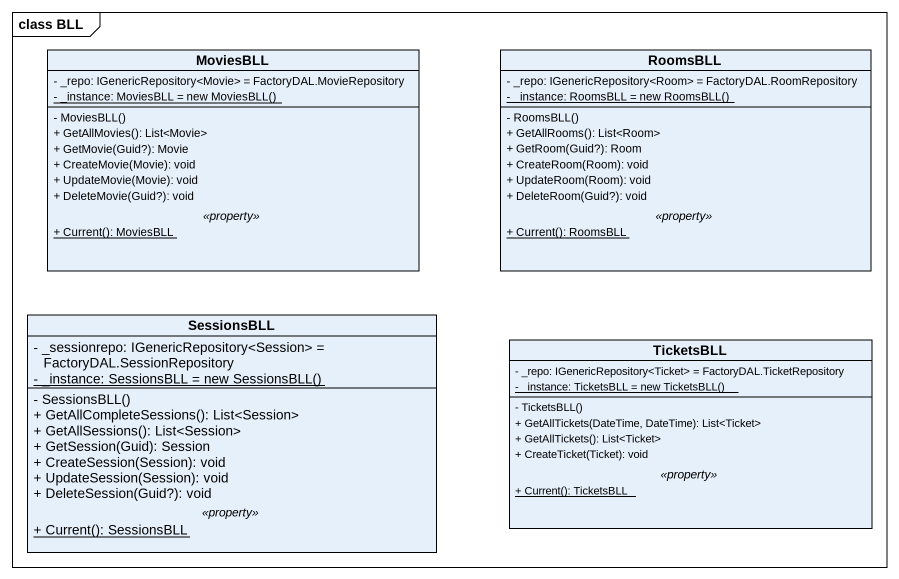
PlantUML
@startuml
mainframe class BLL
hide circle
hide empty members
skinparam classAttributeIconSize 0
class MoviesBLL {
  - _repo: IGenericRepository<Movie> = FactoryDAL.MovieRepository
  {static} {field} - _instance: MoviesBLL = new MoviesBLL()
  --
  - MoviesBLL()
  + GetAllMovies(): List<Movie>
  + GetMovie(Guid?): Movie
  + CreateMovie(Movie): void
  + UpdateMovie(Movie): void
  + DeleteMovie(Guid?): void
  .. <<property>> ..
  {static} + Current(): MoviesBLL
}
class RoomsBLL {
  - _repo: IGenericRepository<Room> = FactoryDAL.RoomRepository
  {static} {field} - _instance: RoomsBLL = new RoomsBLL()
  --
  - RoomsBLL()
  + GetAllRooms(): List<Room>
  + GetRoom(Guid?): Room
  + CreateRoom(Room): void
  + UpdateRoom(Room): void
  + DeleteRoom(Guid?): void
  .. <<property>> ..
  {static} + Current(): RoomsBLL
}
class SessionsBLL {
  - _sessionrepo: IGenericRepository<Session> = FactoryDAL.SessionRepository
  {static} {field} - _instance: SessionsBLL = new SessionsBLL()
  --
  - SessionsBLL()
  + GetAllCompleteSessions(): List<Session>
  + GetAllSessions(): List<Session>
  + GetSession(Guid): Session
  + CreateSession(Session): void
  + UpdateSession(Session): void
  + DeleteSession(Guid?): void
  .. <<property>> ..
  {static} + Current(): SessionsBLL
}
class TicketsBLL {
  - _repo: IGenericRepository<Ticket> = FactoryDAL.TicketRepository
  {static} {field} - _instance: TicketsBLL = new TicketsBLL()
  --
  - TicketsBLL()
  + GetAllTickets(DateTime, DateTime): List<Ticket>
  + GetAllTickets(): List<Ticket>
  + CreateTicket(Ticket): void
  .. <<property>> ..
  {static} + Current(): TicketsBLL
}
@enduml
